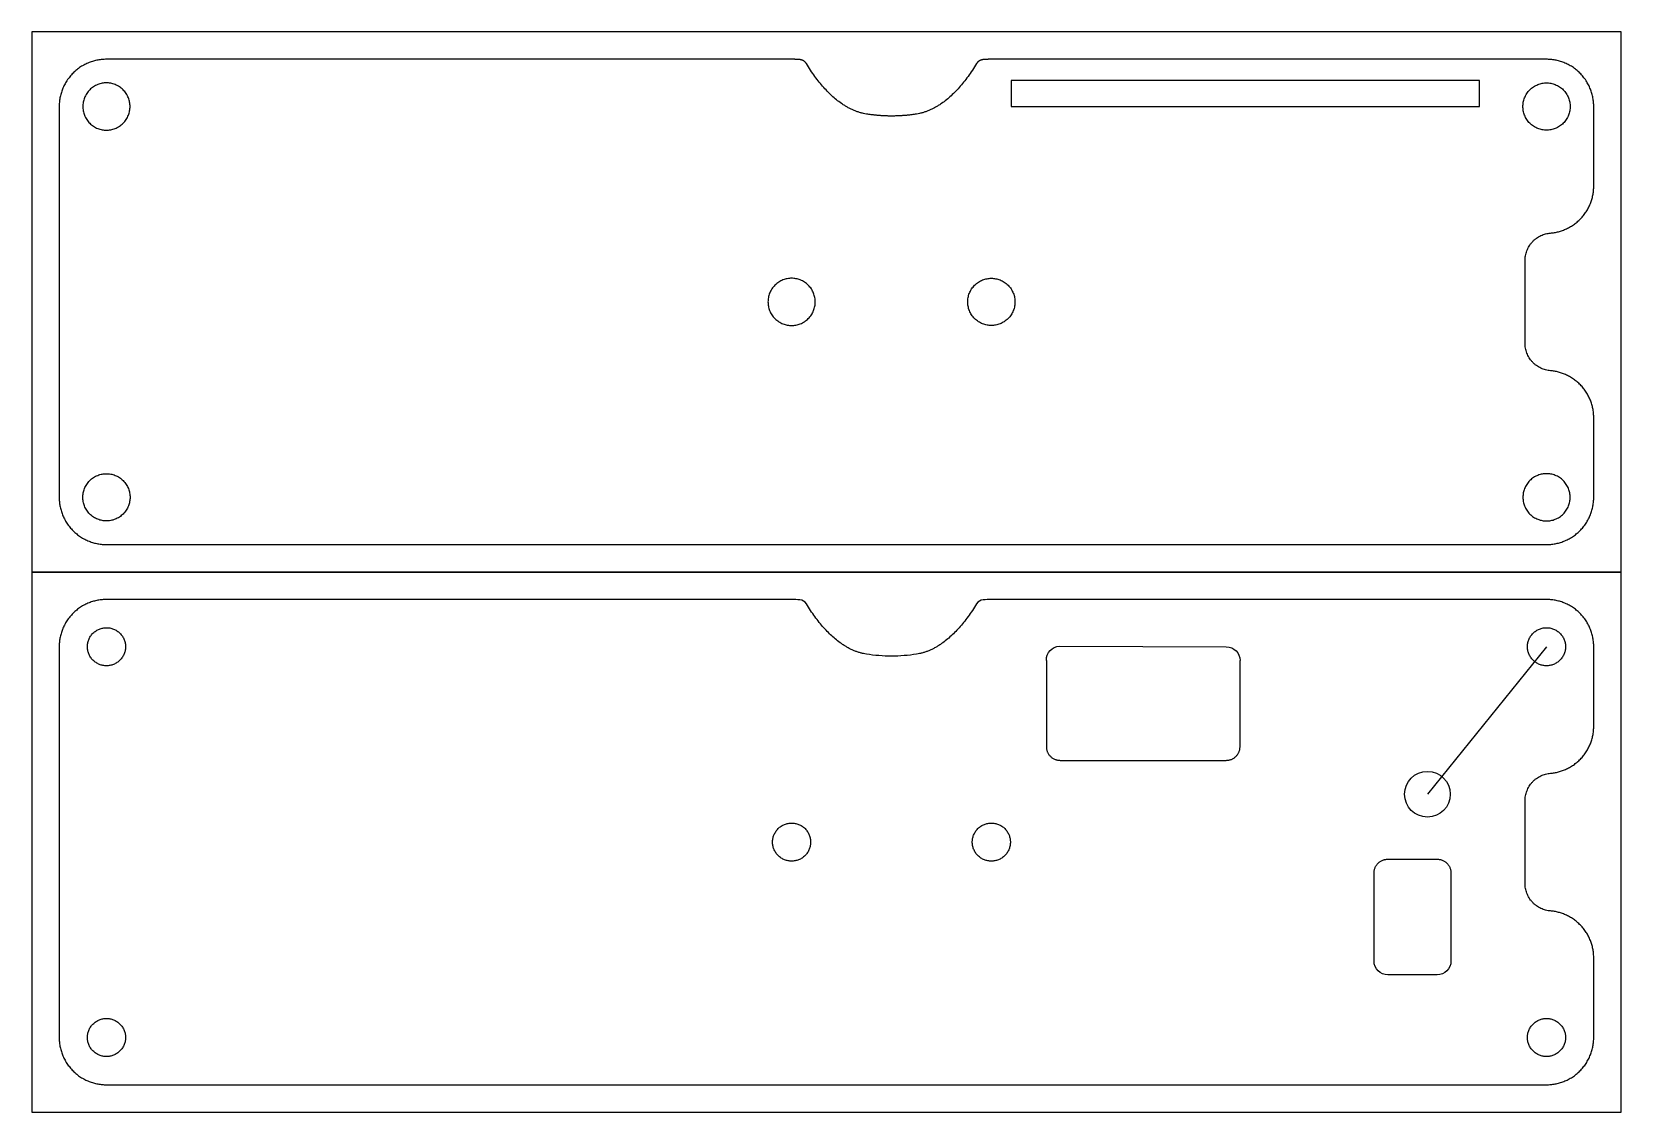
# Model space of a CAD drawing. Header units: millimetres. Extents: x 0 to 6370, y -460 to 1639.
# Drawn here: x 3786.5 to 3960.2, y 1110.4 to 1228.4 of the extents above; entities that cross this region are included whole.
import ezdxf

# ---------------------------------------------------------------- set-up
doc = ezdxf.new("R2010")
doc.units = ezdxf.units.MM
doc.layers.add('Default', color=7, linetype='Continuous', true_color=0x000000)
doc.layers.add('ESP', color=7, linetype='Continuous', true_color=0x000000)

msp = doc.modelspace()

# ---------------------------------------------------------------- linework, layer by layer
at = {"layer": 'Default', "color": 5}
for p, q in [((3789.53, 1220.21), (3789.53, 1177.53)), ((3957.17, 1211.53), (3957.17, 1220.21)), ((3949.67, 1194.34), (3949.67, 1203.4)), ((3957.17, 1177.53), (3957.17, 1186.21)), ((3789.53, 1161.21), (3789.53, 1118.53)), ((3957.17, 1152.53), (3957.17, 1161.21)), ((3949.67, 1135.34), (3949.67, 1144.4)), ((3957.17, 1118.53), (3957.17, 1127.21))]:
    msp.add_line(p, q, dxfattribs=at)
at = {"layer": 'Default', "color": 1}
for p, q in [((3897.37, 1159.71), (3897.37, 1150.3)), ((3918.53, 1150.3), (3918.53, 1159.71)), ((3898.87, 1148.8), (3917.03, 1148.8)), ((3934.67, 1138), (3940.07, 1138))]:
    msp.add_line(p, q, dxfattribs=at)
at = {"layer": 'Default', "color": 5}
for points in [[(3869.53, 1225.37), (3794.69, 1225.37)], [(3952.01, 1225.37), (3891.37, 1225.37)], [(3794.69, 1172.37), (3952.01, 1172.37)], [(3869.53, 1166.37), (3794.69, 1166.37)], [(3952.01, 1166.37), (3891.37, 1166.37)], [(3794.69, 1113.37), (3952.01, 1113.37)]]:
    msp.add_lwpolyline(points, dxfattribs=at)
at = {"layer": 'Default', "color": 1}
msp.add_lwpolyline([(3944.68, 1223.06), (3893.53, 1223.06), (3893.53, 1220.21), (3944.68, 1220.21)], close=True, dxfattribs=at)
msp.add_lwpolyline([(3941.57, 1136.5), (3941.57, 1126.87, -0.414214), (3940.07, 1125.37), (3934.67, 1125.37, -0.414214), (3933.17, 1126.87), (3933.17, 1136.5)], format="xyb", dxfattribs=at)
at = {"layer": 'Default', "color": 5}
for centre, radius, start, end in [((3869.53, 1155.92), 10.45, 84.953, 90), ((3870.37, 1165.42), 0.914, 31.4535, 84.953), ((3890.53, 1165.42), 0.914, 95.0479, 148.5465), ((3891.37, 1155.92), 10.45, 90, 95.0479)]:
    msp.add_arc(centre, radius, start, end, dxfattribs=at)
at = {"layer": 'Default', "color": 5, "extrusion": (0, 0, -1)}
for start, end in [(270, 279.1551), (260.8449, 270)]:
    msp.add_arc((-3880.45, 1177.42), 17.24, start, end, dxfattribs=at)
at = {"layer": 'Default', "color": 1, "extrusion": (0, 0, -1)}
for centre, start, end in [((-3898.87, 1159.77), 357.9601, 87.9601), ((-3917.03, 1159.71), 90, 180)]:
    msp.add_arc(centre, 1.5, start, end, dxfattribs=at)
at = {"layer": 'Default', "color": 5}
for points, weights in [([(3794.69, 1225.37), (3789.53, 1225.37), (3789.53, 1220.21)], [1, 0.707106781187, 1]), ([(3870.45, 1225.33), (3870, 1225.37), (3869.53, 1225.37)], [1, 0.999030253958, 1]), ([(3869.53, 1225.37), (3869.53, 1225.37), (3869.53, 1225.37)], [0.999994862204, 0.999996238624, 0.999997615138]), ([(3871.15, 1224.9), (3870.91, 1225.29), (3870.45, 1225.33)], [1, 0.89298073496, 1]), ([(3877.71, 1219.39), (3874.17, 1219.96), (3871.15, 1224.9)], [1, 0.979064273689, 1]), ([(3889.75, 1224.9), (3886.73, 1219.96), (3883.2, 1219.39)], [1.00000237525, 0.979066609271, 1.00000237525]), ([(3890.45, 1225.33), (3889.99, 1225.29), (3889.75, 1224.9)], [1, 0.892984221784, 1]), ([(3891.37, 1225.37), (3890.91, 1225.37), (3890.45, 1225.33)], [1, 0.999029913385, 1]), ([(3957.17, 1220.21), (3957.17, 1225.37), (3952.01, 1225.37)], [1, 0.707106781187, 1]), ([(3957.17, 1220.21), (3957.17, 1225.37), (3952.01, 1225.37)], [1, 0.707106781187, 1]), ([(3880.45, 1219.17), (3879.07, 1219.17), (3877.71, 1219.39)], [1, 0.996810239212, 1]), ([(3883.2, 1219.39), (3881.83, 1219.17), (3880.45, 1219.17)], [1, 0.996810235292, 1]), ([(3952.43, 1206.39), (3957.17, 1206.77), (3957.17, 1211.53)], [1, 0.735061629416, 1]), ([(3949.67, 1203.4), (3949.67, 1206.16), (3952.43, 1206.39)], [1, 0.735061629416, 1]), ([(3952.43, 1191.35), (3949.67, 1191.58), (3949.67, 1194.34)], [1, 0.735061629416, 1]), ([(3957.17, 1186.21), (3957.17, 1190.97), (3952.43, 1191.35)], [1, 0.735061629416, 1]), ([(3789.53, 1177.53), (3789.53, 1172.37), (3794.69, 1172.37)], [1, 0.707106781187, 1]), ([(3952.01, 1172.37), (3957.17, 1172.37), (3957.17, 1177.53)], [1, 0.707106781187, 1]), ([(3794.69, 1166.37), (3789.53, 1166.37), (3789.53, 1161.21)], [1, 0.707106781187, 1]), ([(3869.53, 1166.37), (3869.53, 1166.37), (3869.53, 1166.37)], [0.999994862295, 0.999996238669, 0.999997615138]), ([(3877.71, 1160.39), (3874.17, 1160.96), (3871.15, 1165.9)], [1, 0.979064273689, 1]), ([(3889.75, 1165.9), (3886.73, 1160.96), (3883.2, 1160.39)], [1.00000237525, 0.979066609271, 1.00000237525]), ([(3957.17, 1161.21), (3957.17, 1166.37), (3952.01, 1166.37)], [1, 0.707106781187, 1]), ([(3952.43, 1147.39), (3957.17, 1147.77), (3957.17, 1152.53)], [1, 0.735061629416, 1]), ([(3949.67, 1144.4), (3949.67, 1147.16), (3952.43, 1147.39)], [1, 0.735061629416, 1]), ([(3952.43, 1132.35), (3949.67, 1132.58), (3949.67, 1135.34)], [1, 0.735061629416, 1]), ([(3957.17, 1127.21), (3957.17, 1131.97), (3952.43, 1132.35)], [1, 0.735061629416, 1]), ([(3789.53, 1118.53), (3789.53, 1113.37), (3794.69, 1113.37)], [1, 0.707106781187, 1]), ([(3952.01, 1113.37), (3957.17, 1113.37), (3957.17, 1118.53)], [1, 0.707106781187, 1])]:
    msp.add_rational_spline(points, weights, degree=2, dxfattribs=at)
at = {"layer": 'Default', "color": 1}
for points, knots in [([(3792.11, 1220.21), (3792.11, 1222.79), (3794.69, 1222.79), (3797.27, 1222.79), (3797.27, 1220.21), (3797.27, 1217.63), (3794.69, 1217.63), (3792.11, 1217.63), (3792.11, 1220.21)], [0, 0, 0, 4.052164, 4.052164, 8.104327, 8.104327, 12.156491, 12.156491, 16.208655, 16.208655, 16.208655]), ([(3954.59, 1220.21), (3954.59, 1222.79), (3952.01, 1222.79), (3949.43, 1222.79), (3949.43, 1220.21), (3949.43, 1217.63), (3952.01, 1217.63), (3954.59, 1217.63), (3954.59, 1220.21)], [0, 0, 0, 4.052164, 4.052164, 8.104327, 8.104327, 12.156491, 12.156491, 16.208655, 16.208655, 16.208655]), ([(3866.96, 1198.87), (3866.96, 1201.45), (3869.54, 1201.45), (3872.12, 1201.45), (3872.12, 1198.87), (3872.12, 1196.29), (3869.54, 1196.29), (3866.96, 1196.29), (3866.96, 1198.87)], [0, 0, 0, 4.052164, 4.052164, 8.104327, 8.104327, 12.156491, 12.156491, 16.208655, 16.208655, 16.208655]), ([(3893.94, 1198.87), (3893.94, 1201.45), (3891.36, 1201.45), (3888.78, 1201.45), (3888.78, 1198.87), (3888.78, 1196.29), (3891.36, 1196.29), (3893.94, 1196.29), (3893.94, 1198.87)], [0, 0, 0, 4.052164, 4.052164, 8.104327, 8.104327, 12.156491, 12.156491, 16.208655, 16.208655, 16.208655]), ([(3792.11, 1177.53), (3792.11, 1174.95), (3794.69, 1174.95), (3797.27, 1174.95), (3797.27, 1177.53), (3797.27, 1180.11), (3794.69, 1180.11), (3792.11, 1180.11), (3792.11, 1177.53)], [0, 0, 0, 4.052164, 4.052164, 8.104327, 8.104327, 12.156491, 12.156491, 16.208655, 16.208655, 16.208655]), ([(3954.59, 1177.53), (3954.59, 1174.95), (3952.01, 1174.95), (3949.43, 1174.95), (3949.43, 1177.53), (3949.43, 1180.11), (3952.01, 1180.11), (3954.59, 1180.11), (3954.59, 1177.53)], [0, 0, 0, 4.052164, 4.052164, 8.104327, 8.104327, 12.156491, 12.156491, 16.208655, 16.208655, 16.208655]), ([(3792.61, 1161.21), (3792.61, 1159.13), (3794.69, 1159.13), (3796.78, 1159.13), (3796.78, 1161.21), (3796.78, 1163.29), (3794.69, 1163.29), (3792.61, 1163.29), (3792.61, 1161.21)], [0, 0, 0, 3.271655, 3.271655, 6.543309, 6.543309, 9.814964, 9.814964, 13.086618, 13.086618, 13.086618]), ([(3949.93, 1161.21), (3949.93, 1159.13), (3952.01, 1159.13), (3954.09, 1159.13), (3954.09, 1161.21), (3954.09, 1163.29), (3952.01, 1163.29), (3949.93, 1163.29), (3949.93, 1161.21)], [0, 0, 0, 3.271655, 3.271655, 6.543309, 6.543309, 9.814964, 9.814964, 13.086618, 13.086618, 13.086618]), ([(3867.46, 1139.87), (3867.46, 1137.79), (3869.54, 1137.79), (3871.62, 1137.79), (3871.62, 1139.87), (3871.62, 1141.95), (3869.54, 1141.95), (3867.46, 1141.95), (3867.46, 1139.87)], [0, 0, 0, 3.271655, 3.271655, 6.543309, 6.543309, 9.814964, 9.814964, 13.086618, 13.086618, 13.086618]), ([(3889.28, 1139.87), (3889.28, 1137.79), (3891.36, 1137.79), (3893.44, 1137.79), (3893.44, 1139.87), (3893.44, 1141.95), (3891.36, 1141.95), (3889.28, 1141.95), (3889.28, 1139.87)], [0, 0, 0, 3.271655, 3.271655, 6.543309, 6.543309, 9.814964, 9.814964, 13.086618, 13.086618, 13.086618]), ([(3792.61, 1118.53), (3792.61, 1116.45), (3794.69, 1116.45), (3796.78, 1116.45), (3796.78, 1118.53), (3796.78, 1120.61), (3794.69, 1120.61), (3792.61, 1120.61), (3792.61, 1118.53)], [0, 0, 0, 3.271655, 3.271655, 6.543309, 6.543309, 9.814964, 9.814964, 13.086618, 13.086618, 13.086618]), ([(3949.93, 1118.53), (3949.93, 1116.45), (3952.01, 1116.45), (3954.09, 1116.45), (3954.09, 1118.53), (3954.09, 1120.61), (3952.01, 1120.61), (3949.93, 1120.61), (3949.93, 1118.53)], [0, 0, 0, 3.271655, 3.271655, 6.543309, 6.543309, 9.814964, 9.814964, 13.086618, 13.086618, 13.086618])]:
    msp.add_rational_spline(points, [1, 0.707106781187, 1, 0.707106781187, 1, 0.707106781187, 1, 0.707106781187, 1], degree=2, knots=knots, dxfattribs=at)
at = {"layer": 'Default', "color": 5, "true_color": 0x0000ff}
msp.add_rational_spline([(3952.01, 1172.37), (3957.17, 1172.37), (3957.17, 1177.53)], [1, 0.707106781187, 1], degree=2, dxfattribs=at)
at = {"layer": 'Default', "color": 1}
for points in [[(3897.37, 1150.3), (3897.37, 1148.8), (3898.87, 1148.8)], [(3917.03, 1148.8), (3918.53, 1148.8), (3918.53, 1150.3)], [(3933.17, 1136.5), (3933.17, 1138), (3934.67, 1138)], [(3940.07, 1138), (3941.57, 1138), (3941.57, 1136.5)]]:
    msp.add_rational_spline(points, [1, 0.707106781187, 1], degree=2, dxfattribs=at)
at = {"layer": 'ESP', "color": 1}
msp.add_line((3898.81, 1161.26), (3917.03, 1161.21), dxfattribs=at)
at = {"layer": 'ESP'}
msp.add_line((3952.01, 1161.21), (3939, 1145.1), dxfattribs=at)
for points in [[(3960.17, 1228.37), (3786.53, 1228.37), (3786.53, 1169.37), (3960.17, 1169.37)], [(3960.17, 1169.37), (3786.53, 1169.37), (3786.53, 1110.37), (3960.17, 1110.37)]]:
    msp.add_lwpolyline(points, close=True, dxfattribs=at)
at = {"layer": 'ESP', "color": 1}
msp.add_circle((3939, 1145.1), 2.5, dxfattribs=at)

doc.saveas('drawing.dxf')
